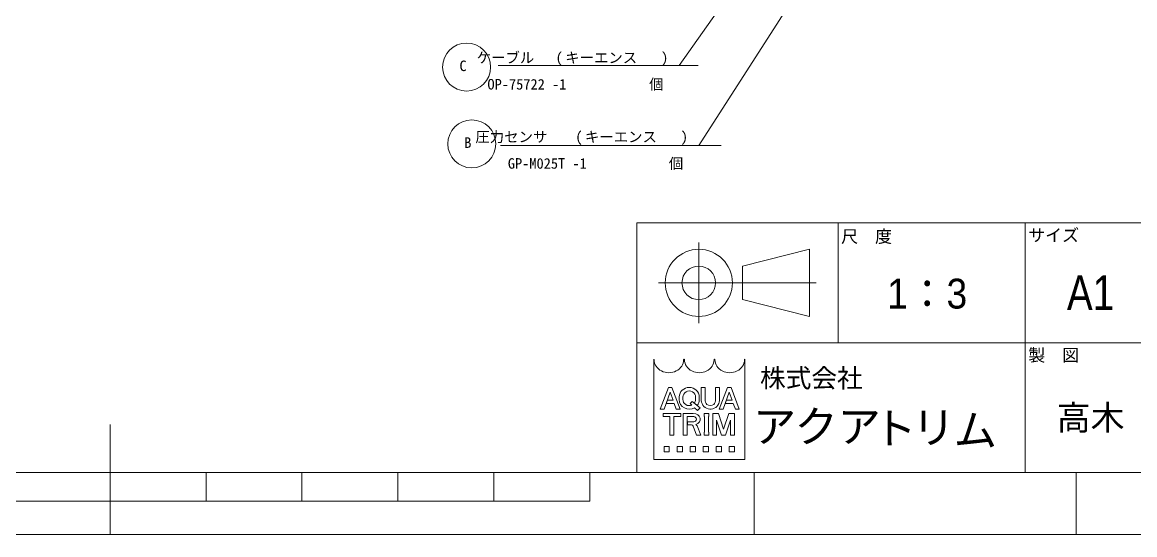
# Model space of a CAD drawing. Units: millimetres at full size. Extents: x -19442 to 19442, y -5866 to 5866.
# Drawn here: x 15262 to 15958, y -2191 to -1870 of the extents above; entities that cross this region are included whole.
import ezdxf
from ezdxf.enums import TextEntityAlignment as Align

# ---------------------------------------------------------------- set-up
doc = ezdxf.new("R2010")
doc.units = ezdxf.units.MM
doc.header["$LTSCALE"] = 3.6
for name, color, linetype, lineweight in [('0-5_08_DIM', 3, 'Continuous', 9), ('0-6_0', 2, 'Continuous', 9), ('1-2_Defpoints', 134, 'Continuous', 9), ('1-3_99_図枠', 134, 'Continuous', 9)]:
    doc.layers.add(name, color=color, linetype=linetype, lineweight=lineweight)
doc.styles.add('ＭＳ ゴシック', font='')
doc.styles.add('ＭＳ Ｐゴシック', font='')
doc.styles.get('ＭＳ ゴシック').set_extended_font_data('MS Gothic')
doc.styles.get('ＭＳ Ｐゴシック').set_extended_font_data('MS PGothic')

# ---------------------------------------------------------------- blocks, each defined once
blk = doc.blocks.new('AM_BALLOON1')
at = {"layer": '0-5_08_DIM'}
blk.add_circle((0, 0), 5, dxfattribs=at)

msp = doc.modelspace()

# ---------------------------------------------------------------- linework, layer by layer
at = {"layer": '0-5_08_DIM', "color": 2}
for p, q in [((15559.321, -1897.441), (15684.336, -1897.441)), ((15560.836, -1947.321), (15698.829, -1947.321))]:
    msp.add_line(p, q, dxfattribs=at)
for points in [[(15774.724, -1752.734), (15672.601, -1897.441), (15671.521, -1897.441)], [(15785.279, -1790.825), (15684.916, -1947.321), (15683.836, -1947.321)]]:
    msp.add_lwpolyline(points, dxfattribs=at)
at = {"layer": '1-2_Defpoints'}
msp.add_lwpolyline([(14108.128, -2190.619), (16525.05, -2190.619), (16525.05, -481.684), (14108.128, -481.684)], close=True, dxfattribs=at)
at = {"layer": '1-3_99_図枠'}
for p, q in [((15771.975, -2070.782), (15771.975, -1995.774)), ((15888.987, -2151.79), (15888.987, -1995.774)), ((15684.816, -2058.481), (15684.816, -2008.076)), ((15659.614, -2033.278), (15758.323, -2033.278)), ((15990.088, -2070.782), (15645.962, -2070.782)), ((15665.807, -2098.668), (15668.06, -2098.668)), ((15673.183, -2112.188), (15668.06, -2098.668)), ((15686.358, -2106.767), (15686.358, -2098.668)), ((15688.804, -2098.668), (15686.358, -2098.668)), ((15688.804, -2106.275), (15688.804, -2098.668)), ((15697.77, -2106.767), (15697.77, -2098.668)), ((15702.755, -2098.668), (15705.008, -2098.668)), ((15710.131, -2112.188), (15705.008, -2098.668)), ((15663.123, -2112.253), (15666.934, -2101.552)), ((15664.453, -2108.671), (15665.188, -2106.606)), ((15665.188, -2106.606), (15668.733, -2106.606)), ((15668.733, -2106.606), (15666.934, -2101.552)), ((15672.603, -2104.645), (15672.603, -2106.275)), ((15674.868, -2104.805), (15674.868, -2106.109)), ((15679.38, -2108.651), (15680.583, -2107.373)), ((15680.583, -2107.373), (15685.615, -2111.52)), ((15682.838, -2104.805), (15682.838, -2106.109)), ((15685.102, -2104.645), (15685.102, -2106.275)), ((15700.071, -2112.253), (15703.882, -2101.552)), ((15701.401, -2108.671), (15702.136, -2106.606)), ((15702.136, -2106.606), (15705.681, -2106.606)), ((15705.681, -2106.606), (15703.882, -2101.552)), ((15660.684, -2112.253), (15660.684, -2112.188)), ((15660.684, -2112.253), (15663.123, -2112.253)), ((15662.447, -2114.97), (15673.587, -2114.97)), ((15662.447, -2114.97), (15662.447, -2116.872)), ((15664.453, -2108.671), (15669.469, -2108.671)), ((15673.183, -2112.253), (15673.183, -2112.188)), ((15673.587, -2114.97), (15673.587, -2116.872)), ((15675.136, -2114.97), (15675.136, -2128.556)), ((15675.136, -2114.97), (15681.385, -2114.97)), ((15679.38, -2108.651), (15680.489, -2109.731)), ((15682.034, -2108.504), (15683.784, -2109.947)), ((15682.154, -2111.351), (15684.043, -2113.19)), ((15684.043, -2113.19), (15685.615, -2111.52)), ((15688.103, -2114.97), (15691.092, -2114.97)), ((15688.103, -2114.97), (15688.103, -2116.872)), ((15691.092, -2114.97), (15691.092, -2116.872)), ((15692.472, -2112.253), (15691.657, -2112.253)), ((15693.54, -2114.97), (15697.089, -2114.97)), ((15700.333, -2124.837), (15697.089, -2114.97)), ((15697.632, -2112.253), (15697.632, -2112.188)), ((15697.632, -2112.253), (15700.071, -2112.253)), ((15700.333, -2124.837), (15703.577, -2114.97)), ((15701.401, -2108.671), (15706.417, -2108.671)), ((15707.128, -2114.97), (15703.577, -2114.97)), ((15710.131, -2112.253), (15710.131, -2112.188)), ((15316.589, -2190.619), (15316.589, -2121.787)), ((15662.447, -2116.872), (15666.523, -2116.872)), ((15666.794, -2128.556), (15666.794, -2117.144)), ((15669.24, -2128.556), (15669.24, -2117.144)), ((15669.511, -2116.872), (15673.587, -2116.872)), ((15677.581, -2116.872), (15681.711, -2116.872)), ((15677.663, -2122.118), (15677.663, -2120.216)), ((15677.663, -2120.216), (15681.711, -2120.216)), ((15677.663, -2122.118), (15680.331, -2122.118)), ((15688.375, -2126.382), (15688.375, -2117.144)), ((15690.82, -2126.382), (15690.82, -2117.144)), ((15699.11, -2128.556), (15695.983, -2119.046)), ((15701.556, -2128.556), (15704.683, -2119.046)), ((15666.794, -2128.556), (15669.24, -2128.556)), ((15681.339, -2122.799), (15683.407, -2128.556)), ((15683.407, -2128.556), (15686.043, -2128.556)), ((15683.702, -2122.714), (15686.043, -2128.447)), ((15686.043, -2128.447), (15686.043, -2128.556)), ((15688.103, -2128.556), (15688.103, -2126.654)), ((15699.11, -2128.556), (15701.556, -2128.556)), ((15663.127, -2135.671), (15663.127, -2138.931)), ((15671.279, -2135.671), (15671.279, -2138.931)), ((15679.43, -2135.671), (15679.43, -2138.931)), ((15687.581, -2135.671), (15687.581, -2138.931)), ((15695.733, -2135.671), (15695.733, -2138.931)), ((15707.145, -2135.671), (15707.145, -2138.931)), ((15376.595, -2169.792), (15376.595, -2151.79)), ((15436.601, -2169.792), (15436.601, -2151.79)), ((15496.607, -2169.792), (15496.607, -2151.79)), ((15556.613, -2169.792), (15556.613, -2151.79)), ((15616.619, -2169.792), (15616.619, -2151.79)), ((15719.41, -2190.619), (15719.41, -2151.79)), ((15920.82, -2190.794), (15920.82, -2151.79)), ((15920.82, -2190.619), (15920.82, -2151.79)), ((15016.559, -2169.792), (15616.619, -2169.792))]:
    msp.add_line(p, q, dxfattribs=at)
for points in [[(14225.02, -2151.79), (16486.046, -2151.79), (16486.046, -520.688), (14225.02, -520.688)], [(15645.962, -2151.79), (16486.046, -2151.79), (16486.046, -1995.774), (15645.962, -1995.774)], [(15712.119, -2022.777), (15754.123, -2012.276), (15754.123, -2054.28), (15712.119, -2043.779)]]:
    msp.add_lwpolyline(points, close=True, dxfattribs=at)
for points in [[(15713.666, -2081.057), (15713.666, -2143.822), (15656.606, -2143.822), (15656.606, -2081.057)], [(15660.684, -2112.253), (15660.684, -2112.188), (15665.807, -2098.668)], [(15695.325, -2106.275), (15695.325, -2098.668), (15697.77, -2098.668)], [(15697.632, -2112.253), (15697.632, -2112.188), (15702.755, -2098.668)], [(15673.183, -2112.253), (15670.744, -2112.253), (15669.469, -2108.671)], [(15693.54, -2114.97), (15693.54, -2128.556), (15695.986, -2128.556), (15695.983, -2119.046)], [(15704.683, -2119.046), (15704.683, -2128.556), (15707.128, -2128.556), (15707.128, -2114.97)], [(15710.131, -2112.253), (15707.692, -2112.253), (15706.417, -2108.671)], [(15675.136, -2128.556), (15677.581, -2128.556), (15677.581, -2116.872)], [(15688.103, -2128.556), (15691.092, -2128.556), (15691.092, -2126.654)], [(15663.127, -2135.671), (15666.388, -2135.671), (15666.388, -2138.931), (15663.127, -2138.931)], [(15671.279, -2135.671), (15674.539, -2135.671), (15674.539, -2138.931), (15671.279, -2138.931)], [(15679.43, -2135.671), (15682.691, -2135.671), (15682.691, -2138.931), (15679.43, -2138.931)], [(15687.581, -2135.671), (15690.842, -2135.671), (15690.842, -2138.931), (15687.581, -2138.931)], [(15695.733, -2135.671), (15698.993, -2135.671), (15698.993, -2138.931), (15695.733, -2138.931)], [(15707.145, -2135.671), (15703.884, -2135.671), (15703.884, -2138.931), (15707.145, -2138.931)]]:
    msp.add_lwpolyline(points, dxfattribs=at)
for radius in [21.002, 10.501]:
    msp.add_circle((15684.816, -2033.278), radius, dxfattribs=at)
for centre, radius, start, end in [((15656.606, -2081.328), 0.272, 0, 90), ((15675.626, -2081.328), 0.272, 0, 180), ((15675.626, -2081.328), 0.272, 0, 90), ((15694.646, -2081.328), 0.272, 0, 180), ((15713.666, -2081.328), 0.272, 90, 180), ((15692.102, -2106.521), 5.749, 182.45003, 265.55526), ((15693.654, -2106.339), 4.851, 179.25279, 218.96457), ((15692.026, -2106.521), 5.749, 274.44474, 357.54997), ((15690.474, -2106.339), 4.851, 321.03543, 0.74721), ((15692.064, -2105.427), 4.523, 241.15773, 298.84227), ((15666.523, -2117.144), 0.272, 0, 90), ((15669.511, -2117.144), 0.272, 90, 180), ((15680.331, -2123.205), 1.087, 21.9283, 90), ((15681.653, -2118.544), 1.673, 271.99706, 88.00294), ((15682.058, -2123.387), 1.776, 22.27295, 58.55311), ((15688.103, -2117.144), 0.272, 0, 90), ((15691.092, -2117.144), 0.272, 90, 180), ((15688.103, -2126.382), 0.272, 270, 0), ((15691.092, -2126.382), 0.272, 180, 270)]:
    msp.add_arc(centre, radius, start, end, dxfattribs=at)
for centre, major_axis, ratio, start_param, end_param in [((15666.116, -2081.328), (-9.238, 0), 0.882353, 6.2831853, 9.424778), ((15685.136, -2081.328), (-9.238, 0), 0.882353, 6.2831853, 9.424778), ((15704.156, -2081.328), (-9.238, 0), 0.882353, 6.2831853, 9.424778), ((15678.853, -2104.645), (-6.249, 0), 0.956522, 3.1415927, 6.2831853), ((15678.853, -2104.805), (3.985, 0), 0.994718, 6.2831853, 9.424778), ((15678.853, -2106.275), (-6.249, 0), 0.956522, 0, 2.1272706), ((15678.853, -2106.116), (3.985, 0), 0.995036, 3.1415927, 5.1354926), ((15678.853, -2106.116), (3.985, 0), 0.995036, 5.6366671, 6.2831853), ((15678.853, -2106.275), (-6.249, 0), 0.956522, 2.4802046, 3.1415927), ((15681.385, -2118.544), (-4.386, 0), 0.81482, 1.9440695, 4.712389)]:
    msp.add_ellipse(centre, major_axis=major_axis, ratio=ratio, start_param=start_param, end_param=end_param, dxfattribs=at)

# ---------------------------------------------------------------- block references
at = {"layer": '0-5_08_DIM', "xscale": 3, "yscale": 3}
for p in [(15539.598, -1898.325), (15542.841, -1946.361)]:
    msp.add_blockref('AM_BALLOON1', p, dxfattribs=at)

# ---------------------------------------------------------------- texts
at = {"layer": '0-5_08_DIM', "color": 2}
for s, style, p in [('ケーブル', 'ＭＳ Ｐゴシック', (15545.894, -1897.738)), ('(', 'ＭＳ ゴシック', (15595.277, -1897.738)), ('キーエンス', 'ＭＳ Ｐゴシック', (15601.277, -1897.738)), (')', 'ＭＳ ゴシック', (15661.235, -1897.738)), ('OP-75722 -1', 'ＭＳ ゴシック', (15552.624, -1914.367)), ('個', 'ＭＳ Ｐゴシック', (15653.767, -1914.367)), ('圧力センサ', 'ＭＳ Ｐゴシック', (15545.079, -1947.235)), ('(', 'ＭＳ ゴシック', (15607.593, -1947.235)), ('キーエンス', 'ＭＳ Ｐゴシック', (15613.593, -1947.235)), (')', 'ＭＳ ゴシック', (15673.551, -1947.235)), ('GP-M025T -1', 'ＭＳ ゴシック', (15565.368, -1963.864)), ('個', 'ＭＳ Ｐゴシック', (15666.082, -1963.864))]:
    msp.add_text(s, height=6.598, dxfattribs=dict(at, style=style)).set_placement(p, align=Align.BOTTOM_LEFT)
at = {"layer": '0-6_0', "color": 134}
for s, height, style, p in [('C', 6.598, 'ＭＳ ゴシック', (15535.098, -1902.825)), ('B', 6.598, 'ＭＳ ゴシック', (15538.127, -1950.861)), ('高木', 15.55, 'ＭＳ Ｐゴシック', (15908.68, -2129.996))]:
    msp.add_text(s, height=height, dxfattribs=dict(at, style=style)).set_placement(p, align=Align.BOTTOM_LEFT)
at = {"layer": '0-6_0', "color": 134, "style": 'ＭＳ Ｐゴシック', "width": 0.95}
msp.add_text('1：3', height=18.66, dxfattribs=at).set_placement((15802.709, -2054.935), align=Align.BOTTOM_LEFT)
at = {"layer": '1-3_99_図枠'}
for s, height, style, p in [('尺\u3000度', 7.776, 'ＭＳ Ｐゴシック', (15773.878, -2010.472)), ('サイズ', 7.776, 'ＭＳ Ｐゴシック', (15890.89, -2009.681)), ('製\u3000図', 7.776, 'ＭＳ Ｐゴシック', (15890.89, -2084.689)), ('株式会社', 11.76, 'ＭＳ ゴシック', (15723.146, -2102.214)), ('ア', 19.86, 'ＭＳ ゴシック', (15718.613, -2138.974)), ('ク', 19.86, 'ＭＳ ゴシック', (15744.722, -2138.974)), ('ア', 19.86, 'ＭＳ ゴシック', (15771.564, -2138.974)), ('ト', 19.86, 'ＭＳ ゴシック', (15793.919, -2140.115)), ('リ', 19.86, 'ＭＳ ゴシック', (15818.151, -2139.544)), ('ム', 19.86, 'ＭＳ ゴシック', (15844.258, -2141.255))]:
    msp.add_text(s, height=height, dxfattribs=dict(at, style=style)).set_placement(p, align=Align.BOTTOM_LEFT)
at = {"layer": '1-3_99_図枠', "style": 'ＭＳ Ｐゴシック', "width": 0.85}
msp.add_text('A1', height=21.77, dxfattribs=at).set_placement((15915.068, -2056.876), align=Align.BOTTOM_LEFT)

doc.saveas('drawing.dxf')
